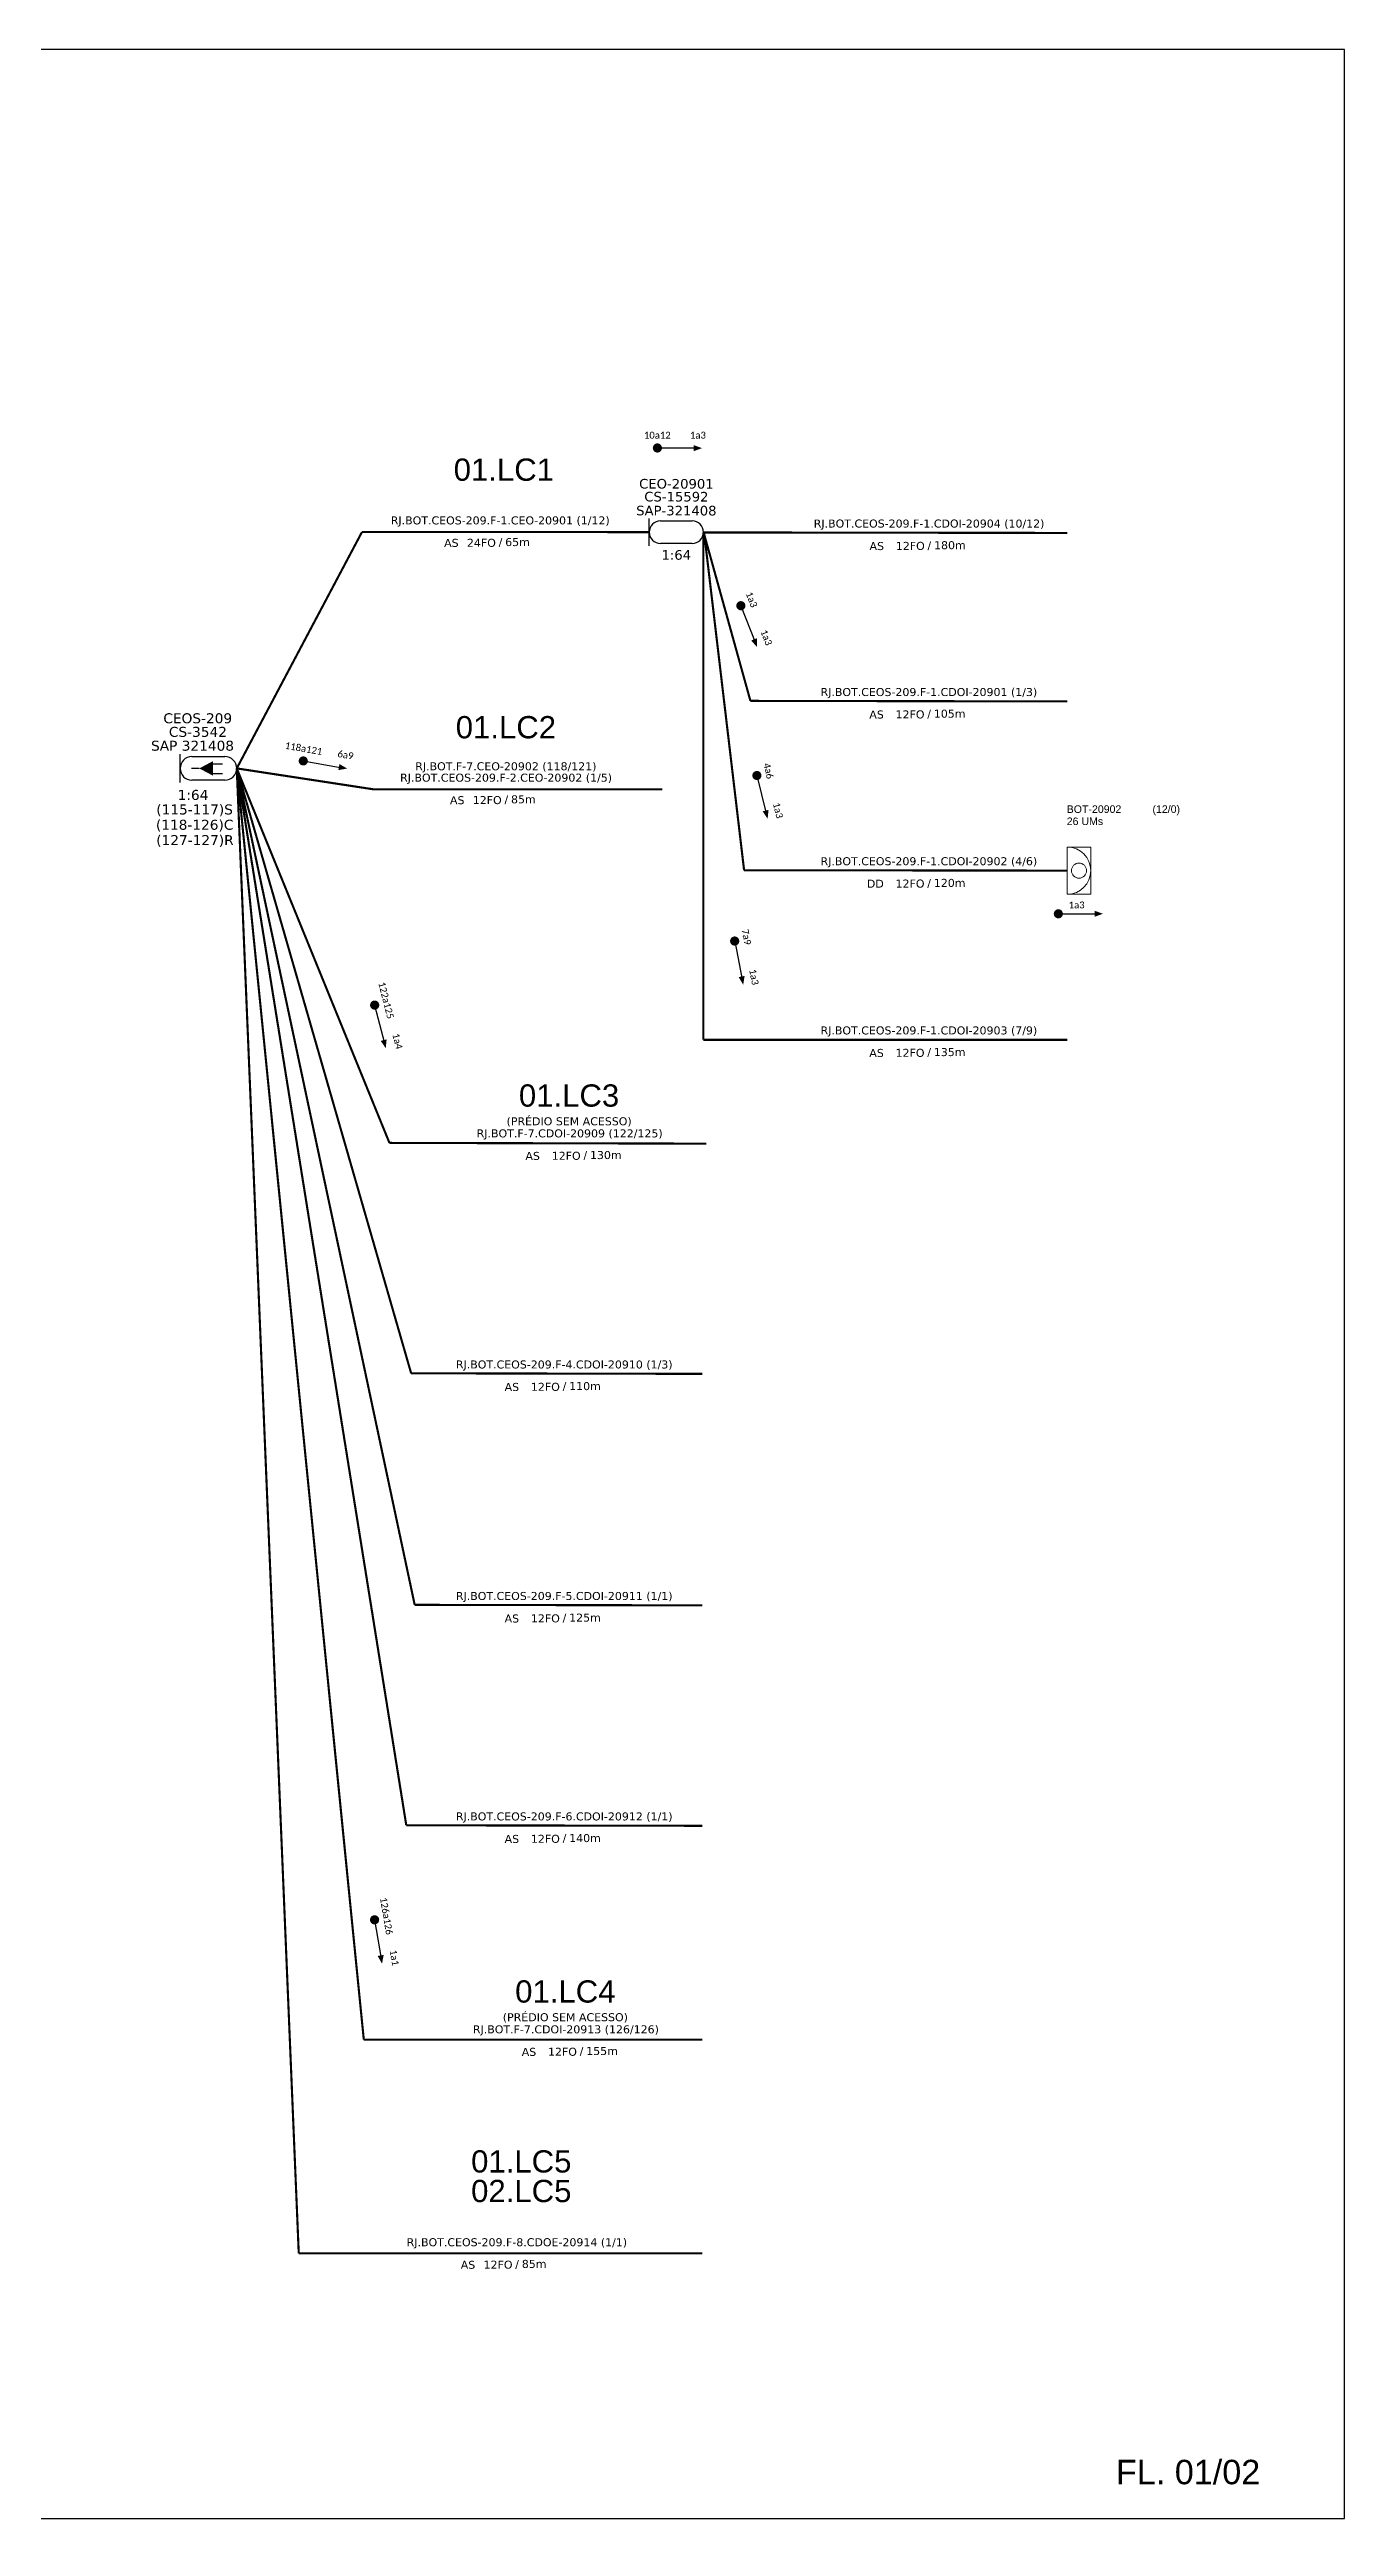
# Model space of a CAD drawing. Header units: inches. Extents: x 12897 to 14660, y 8241 to 8835.
# Drawn here: x 13424 to 13735, y 8241 to 8835 of the extents above; entities that cross this region are included whole.
import ezdxf
from ezdxf.enums import TextEntityAlignment as Align

# ---------------------------------------------------------------- set-up
doc = ezdxf.new("R2010")
doc.units = ezdxf.units.IN
doc.header["$MEASUREMENT"] = 0
doc.linetypes.add('ARILSUPP', pattern=[2.98, 1.42, -0.71, 0.14, -0.71])
for name, color, linetype, lineweight in [("20.0-LEGENDA DOS CDO'S", 1, 'Continuous', 0), ('20.1-CDO_INTERIOR', 1, 'Continuous', 0), ('40.1-ETIQUETAS', 1, 'Continuous', 20)]:
    doc.layers.add(name, color=color, linetype=linetype, lineweight=lineweight)
for name, color, linetype in [('20.4-CEOS', 1, 'Continuous'), ('CAP a instalar', 1, 'FENCELINE1'), ('LC1', 3, 'Continuous'), ('SETA', 7, 'Continuous'), ('texto', 255, 'Continuous')]:
    doc.layers.add(name, color=color, linetype=linetype)
doc.styles.add('ARIAL', font='arial.ttf')
doc.styles.add('siredit', font='verdana.ttf')
doc.linetypes.add('FENCELINE1', pattern='A,0.25,-0.1,[133,ltypeshp.shx,S=0.1,R=0,X=-0.1,Y=0],-0.1,1', length=1.45)

msp = doc.modelspace()

# ---------------------------------------------------------------- linework, layer by layer
msp.add_lwpolyline([(12896.65, 8241.02), (13735.22, 8241.02), (13735.22, 8835.02), (12896.65, 8835.02), (12896.65, 8241.02)])
at = {"const_width": 1.1}
for points in [[(13569.42, 8739.13, 1), (13570.52, 8739.13, 1)], [(13589.84, 8701.7, 1), (13590.24, 8700.67, 1)], [(13589.84, 8701.7, 1), (13590.24, 8700.67, 1)], [(13593.77, 8660.87, 1), (13594.03, 8659.81, 1)], [(13593.77, 8660.87, 1), (13594.03, 8659.81, 1)], [(13588.45, 8621.06, 1), (13588.66, 8619.98, 1)], [(13588.45, 8621.06, 1), (13588.66, 8619.98, 1)]]:
    msp.add_lwpolyline(points, format="xyb", close=True, dxfattribs=at)
at = {"color": 0, "const_width": 1.1}
for points in [[(13484.28, 8663.94, 1), (13485.36, 8663.75, 1)], [(13484.28, 8663.94, 1), (13485.36, 8663.75, 1)], [(13501.85, 8605.64, 1), (13502.12, 8604.57, 1)], [(13501.85, 8605.64, 1), (13502.12, 8604.57, 1)], [(13501.87, 8385.61, 1), (13502.06, 8384.52, 1)], [(13501.87, 8385.61, 1), (13502.06, 8384.52, 1)]]:
    msp.add_lwpolyline(points, format="xyb", close=True, dxfattribs=at)
msp.add_lwpolyline([(13665.84, 8627.07, 1.1, 1.1, 1), (13666.94, 8627.07, 1.1, 1.1, 1)], format="xyseb", close=True)
at = {"layer": '20.1-CDO_INTERIOR', "color": 1, "lineweight": 18}
msp.add_lwpolyline([(13674.19, 8631.78), (13674.19, 8643.14), (13668.51, 8643.14), (13668.51, 8631.78)], close=True, dxfattribs=at)
msp.add_circle((13671.35, 8637.46), 1.82, dxfattribs=at)
msp.add_arc((13668.51, 8637.46), 5.68, 270, 90, dxfattribs=at)
at = {"layer": '20.4-CEOS', "color": 5}
for p, q in [((13570.7, 8721.61), (13578.35, 8721.6)), ((13578.34, 8716.15), (13570.7, 8716.16))]:
    msp.add_line(p, q, dxfattribs=at)
at = {"layer": '20.4-CEOS', "color": 0}
for p, q in [((13458.03, 8664.89), (13465.98, 8664.89)), ((13465.98, 8659.22), (13458.03, 8659.22))]:
    msp.add_line(p, q, dxfattribs=at)
at = {"layer": '20.4-CEOS', "color": 5}
msp.add_lwpolyline([(13567.97, 8715.6), (13567.98, 8722.17)], dxfattribs=at)
at = {"layer": '20.4-CEOS', "color": 0}
for points in [[(13455.2, 8658.64), (13455.2, 8665.47)], [(13459.81, 8662.05), (13457.9, 8662.05)], [(13462.95, 8663.18), (13465.36, 8663.18)], [(13462.95, 8660.82), (13465.36, 8660.82)]]:
    msp.add_lwpolyline(points, dxfattribs=at)
msp.add_lwpolyline([(13459.81, 8662.05, 0, 3.5, 0), (13463.1, 8662.05, 3.5, 3.5, 0)], format="xyseb", dxfattribs=at)
at = {"layer": '20.4-CEOS', "color": 5}
for centre, start, end in [((13570.7, 8718.88), 89.92108, 269.92108), ((13578.34, 8718.87), 269.92108, 89.92108)]:
    msp.add_arc(centre, 2.72, start, end, dxfattribs=at)
at = {"layer": '20.4-CEOS', "color": 0}
for centre, start, end in [((13458.03, 8662.05), 90, 270), ((13465.98, 8662.05), 270, 90)]:
    msp.add_arc(centre, 2.83, start, end, dxfattribs=at)
at = {"layer": 'CAP a instalar', "color": 0, "linetype": 'FENCELINE1', "ltscale": 7, "const_width": 0.513}
for points in [[(13498.93, 8718.91), (13468.82, 8662.05)], [(13498.93, 8718.91), (13567.98, 8718.89)], [(13581.04, 8718.81), (13668.51, 8718.69)], [(13581.04, 8718.81), (13581.04, 8596.76)], [(13581.08, 8718.86), (13592.34, 8678.29)], [(13592.34, 8678.29), (13668.51, 8678.16)], [(13468.82, 8662.05), (13501.68, 8657.02)], [(13468.82, 8662.05), (13511.61, 8460.83)], [(13468.82, 8662.05), (13510.76, 8516.53)], [(13468.82, 8662.05), (13509.59, 8407.8)], [(13468.82, 8662.05), (13505.54, 8571.96)], [(13499.37, 8356.25), (13468.82, 8662.05)], [(13468.82, 8662.05), (13483.73, 8304.81)], [(13501.68, 8657.02), (13571.15, 8656.99)], [(13668.51, 8596.76), (13581.04, 8596.76)], [(13505.54, 8571.96), (13581.71, 8571.78)], [(13510.76, 8516.53), (13580.81, 8516.4)], [(13511.61, 8460.83), (13580.81, 8460.71)], [(13509.59, 8407.8), (13580.81, 8407.68)], [(13580.81, 8356.25), (13499.37, 8356.25)], [(13580.81, 8304.81), (13483.73, 8304.81)]]:
    msp.add_lwpolyline(points, dxfattribs=at)
at = {"layer": 'CAP a instalar', "color": 1, "linetype": 'ByBlock', "ltscale": 7, "const_width": 0.513}
for points in [[(13581.2, 8718.81), (13590.82, 8637.55)], [(13590.82, 8637.55), (13668.51, 8637.46)]]:
    msp.add_lwpolyline(points, dxfattribs=at)
at = {"layer": 'SETA'}
for points in [[(13569.97, 8739.13), (13579.43, 8739.13)], [(13590.04, 8701.19), (13593.48, 8692.38)], [(13590.04, 8701.19), (13593.48, 8692.38)], [(13593.9, 8660.34), (13596.16, 8651.16)], [(13593.9, 8660.34), (13596.16, 8651.16)], [(13666.39, 8627.07), (13675.85, 8627.07)], [(13588.56, 8620.52), (13590.35, 8611.23)], [(13588.56, 8620.52), (13590.35, 8611.23)]]:
    msp.add_lwpolyline(points, dxfattribs=at)
at = {"layer": 'SETA', "color": 0}
for points in [[(13484.82, 8663.84), (13494.13, 8662.22)], [(13484.82, 8663.84), (13494.13, 8662.22)], [(13501.98, 8605.11), (13504.32, 8595.94)], [(13501.98, 8605.11), (13504.32, 8595.94)], [(13501.97, 8385.06), (13503.53, 8375.74)], [(13501.97, 8385.06), (13503.53, 8375.74)]]:
    msp.add_lwpolyline(points, dxfattribs=at)
at = {"layer": 'SETA'}
for points in [[(13578.67, 8739.82), (13580.69, 8739.09), (13578.67, 8738.35)], [(13593.9, 8693.36), (13593.95, 8691.21), (13592.53, 8692.82)], [(13593.9, 8693.36), (13593.95, 8691.21), (13592.53, 8692.82)], [(13596.7, 8652.07), (13596.47, 8649.94), (13595.28, 8651.72)], [(13596.7, 8652.07), (13596.47, 8649.94), (13595.28, 8651.72)], [(13675.09, 8627.81), (13677.1, 8627.08), (13675.09, 8626.35)], [(13590.94, 8612.12), (13590.61, 8610), (13589.5, 8611.84)], [(13590.94, 8612.12), (13590.61, 8610), (13589.5, 8611.84)]]:
    msp.add_solid(points, dxfattribs=at)
at = {"layer": 'SETA', "color": 0}
for points in [[(13493.51, 8663.09), (13495.37, 8662.02), (13493.26, 8661.64)], [(13493.51, 8663.09), (13495.37, 8662.02), (13493.26, 8661.64)], [(13504.86, 8596.86), (13504.65, 8594.73), (13503.44, 8596.5)], [(13504.86, 8596.86), (13504.65, 8594.73), (13503.44, 8596.5)], [(13504.15, 8376.61), (13503.76, 8374.5), (13502.7, 8376.37)], [(13504.15, 8376.61), (13503.76, 8374.5), (13502.7, 8376.37)]]:
    msp.add_solid(points, dxfattribs=at)

# ---------------------------------------------------------------- texts
at = {"insert": (13670.78, 8629.19), "char_height": 1.65, "width": 27.8947, "attachment_point": 5, "style": 'ARIAL'}
msp.add_mtext('\\C7;\\fCalibri|b0|i0|c0|p34;1a3', dxfattribs=at)
at = {"layer": "20.0-LEGENDA DOS CDO'S", "color": 1, "style": 'ARIAL'}
for s, p in [('26 UMs', (13668.4, 8648.42)), ('BOT-20902', (13668.4, 8651.34)), ('(12/0)', (13689.02, 8651.34))]:
    msp.add_text(s, height=1.819, dxfattribs=at).set_placement(p)
at = {"layer": '20.4-CEOS', "color": 0, "style": 'siredit'}
for s, p in [('CEOS-209', (13459.44, 8675.31)), ('SAP 321408', (13458.19, 8668.71)), ('CS-3542', (13459.48, 8672.04)), ('1:64', (13458.3, 8656.87)), ('(118-126)C', (13458.7, 8649.69)), ('(115-117)S', (13458.68, 8653.37)), ('(127-127)R', (13458.77, 8646))]:
    msp.add_text(s, height=2.401, dxfattribs=at).set_placement(p, align=Align.TOP_CENTER)
at = {"layer": '20.4-CEOS', "color": 5, "style": 'siredit'}
for tag, text, p in [('CEO-20901', 'CEOSXXX', (13574.54, 8731.67)), ('CS-15592', 'CS-XXXX', (13574.54, 8728.57)), ('SAP-321408', 'SAP 321408', (13574.53, 8725.22)), ('1:64', '1:XX', (13574.52, 8714.56))]:
    msp.add_attdef(tag, text=text, height=2.308, rotation=359.92108, dxfattribs=at).set_placement(p, align=Align.TOP_CENTER)
at = {"layer": '40.1-ETIQUETAS', "color": 0, "style": 'siredit'}
for s, p in [('RJ.BOT.CEOS-209.F-1.CEO-20901 (1/12)', (13532.18, 8721.71)), ('RJ.BOT.CEOS-209.F-1.CDOI-20904 (10/12)', (13635.3, 8720.95)), ('RJ.BOT.CEOS-209.F-1.CDOI-20901 (1/3)', (13635.25, 8680.42)), ('RJ.BOT.CEOS-209.F-2.CEO-20902 (1/5)', (13533.58, 8659.82)), ('RJ.BOT.F-7.CEO-20902 (118/121)', (13533.53, 8662.56)), ('RJ.BOT.CEOS-209.F-1.CDOI-20903 (7/9)', (13635.25, 8599.02)), ('(PRÉDIO SEM ACESSO)', (13548.74, 8577.16)), ('RJ.BOT.F-7.CDOI-20909 (122/125)', (13548.87, 8574.25)), ('RJ.BOT.CEOS-209.F-4.CDOI-20910 (1/3)', (13547.56, 8518.66)), ('RJ.BOT.CEOS-209.F-5.CDOI-20911 (1/1)', (13547.56, 8462.97)), ('RJ.BOT.CEOS-209.F-6.CDOI-20912 (1/1)', (13547.56, 8409.94)), ('RJ.BOT.F-7.CDOI-20913 (126/126)', (13547.97, 8358.72)), ('(PRÉDIO SEM ACESSO)', (13547.84, 8361.63)), ('RJ.BOT.CEOS-209.F-8.CDOE-20914 (1/1)', (13536.18, 8307.5))]:
    msp.add_text(s, height=1.9246, dxfattribs=at).set_placement(p, align=Align.MIDDLE_CENTER)
for s, height, p in [('AS', 1.925, (13522.17, 8716.3)), ('24FO', 1.925, (13531.13, 8716.32)), ('/', 1.92, (13532.69, 8716.5)), ('12FO', 1.925, (13634.26, 8715.57)), ('/', 1.92, (13635.81, 8715.74)), ('AS ', 1.925, (13625.25, 8675.01)), ('12FO', 1.925, (13634.2, 8675.04)), ('/', 1.92, (13635.76, 8675.22)), ('AS', 1.925, (13523.57, 8654.4)), ('12FO', 1.925, (13532.53, 8654.43)), ('/', 1.92, (13534.09, 8654.61)), ('AS ', 1.925, (13625.25, 8593.6)), ('12FO', 1.925, (13634.2, 8593.63)), ('/', 1.92, (13635.76, 8593.81)), ('AS ', 1.925, (13542.56, 8568.83)), ('12FO', 1.925, (13551.52, 8568.86)), ('/', 1.92, (13553.08, 8569.04)), ('AS ', 1.925, (13537.55, 8513.25)), ('12FO', 1.925, (13546.51, 8513.28)), ('/', 1.92, (13548.07, 8513.46)), ('12FO', 1.925, (13546.51, 8457.58)), ('/', 1.92, (13548.07, 8457.76)), ('AS ', 1.925, (13537.55, 8457.55)), ('AS ', 1.925, (13537.55, 8404.52)), ('12FO', 1.925, (13546.51, 8404.55)), ('/', 1.92, (13548.07, 8404.73)), ('AS ', 1.925, (13541.67, 8353.3)), ('12FO', 1.925, (13550.62, 8353.33)), ('/', 1.92, (13552.18, 8353.51)), ('AS', 1.925, (13526.17, 8302.08)), ('12FO', 1.925, (13535.13, 8302.11)), ('/', 1.92, (13536.68, 8302.29))]:
    msp.add_text(s, height=height, dxfattribs=at).set_placement(p, align=Align.MIDDLE_RIGHT)
for s, p in [('65m', (13533.37, 8716.5)), ('180m', (13636.5, 8715.74)), ('85m', (13534.77, 8654.61)), ('130m', (13553.76, 8569.04)), ('110m', (13548.75, 8513.46)), ('125m', (13548.75, 8457.76)), ('140m', (13548.75, 8404.73)), ('155m', (13552.86, 8353.51)), ('85m', (13537.37, 8302.29))]:
    msp.add_text(s, height=1.925, dxfattribs=at).set_placement(p, align=Align.MIDDLE_LEFT)
at = {"layer": '40.1-ETIQUETAS', "color": 251, "style": 'siredit'}
msp.add_text('AS ', height=1.925, dxfattribs=at).set_placement((13625.3, 8715.54), align=Align.MIDDLE_RIGHT)
for s, p in [('105m', (13636.44, 8675.22)), ('135m', (13636.44, 8593.81))]:
    msp.add_text(s, height=1.925, dxfattribs=at).set_placement(p, align=Align.MIDDLE_LEFT)
at = {"layer": '40.1-ETIQUETAS', "color": 1, "style": 'siredit'}
msp.add_text('RJ.BOT.CEOS-209.F-1.CDOI-20902 (4/6)', height=1.9246, dxfattribs=at).set_placement((13635.25, 8639.72), align=Align.MIDDLE_CENTER)
for s, height, p in [('DD ', 1.925, (13625.25, 8634.31)), ('12FO', 1.925, (13634.2, 8634.34)), ('/', 1.92, (13635.76, 8634.51))]:
    msp.add_text(s, height=height, dxfattribs=at).set_placement(p, align=Align.MIDDLE_RIGHT)
msp.add_text('120m', height=1.925, dxfattribs=at).set_placement((13636.44, 8634.51), align=Align.MIDDLE_LEFT)
at = {"layer": 'LC1', "color": 0, "linetype": 'ARILSUPP', "style": 'ARIAL'}
msp.add_text('FL. 01/02', height=5.88, dxfattribs=at).set_placement((13697.59, 8252.22), align=Align.MIDDLE_CENTER)
at = {"layer": 'texto', "char_height": 1.65, "width": 27.8947, "attachment_point": 5}
for s, insert in [('\\C7;\\fCalibri|b0|i0|c0|p34;10a12', (13569.95, 8742.2)), ('\\C7;\\fCalibri|b0|i0|c0|p34;1a3', (13579.72, 8742.2))]:
    msp.add_mtext(s, dxfattribs=dict(at, insert=insert))
at = {"layer": 'texto', "color": 0, "char_height": 5.355, "attachment_point": 5}
for s, insert, width in [('\\fArial|b0|i0;01.LC1', (13533.05, 8733.88), 31.9082), ('\\fArial|b0|i0;01.LC2', (13533.54, 8671.92), 41.71), ('\\fArial|b0|i0|c0|p34;01.LC3', (13548.73, 8583.32), 27.0281), ('\\fArial|b0|i0|c0|p34;01.LC4', (13547.83, 8367.79), 27.0281), ('\\fArial|b0|i0;01.LC5', (13537.24, 8326.91), 41.71), ('\\fArial|b0|i0;02.LC5', (13537.24, 8319.79), 41.71)]:
    msp.add_mtext(s, dxfattribs=dict(at, insert=insert, width=width))
at = {"layer": 'texto', "char_height": 1.65, "width": 27.8947, "attachment_point": 5}
for s, insert, rotation in [('\\C7;\\fCalibri|b0|i0|c0|p34;1a3', (13592.63, 8702.65), 291.34026), ('\\C7;\\fCalibri|b0|i0|c0|p34;1a3', (13596.17, 8693.51), 291.34026), ('\\C7;\\fCalibri|b0|i0|c0|p34;4a6', (13596.67, 8661.45), 283.80081), ('\\C7;\\fCalibri|b0|i0|c0|p34;1a3', (13598.97, 8651.93), 283.80081), ('\\C7;\\fCalibri|b0|i0|c0|p34;7a9', (13591.37, 8621.49), 280.93841), ('\\C7;\\fCalibri|b0|i0|c0|p34;1a3', (13593.2, 8611.86), 280.93841)]:
    msp.add_mtext(s, dxfattribs=dict(at, insert=insert, rotation=rotation))
at = {"layer": 'texto', "color": 0, "char_height": 1.65, "width": 27.8947, "attachment_point": 5}
for s, insert, rotation in [('\\C7;\\fCalibri|b0|i0|c0|p34;118a121', (13484.91, 8666.82), 350.12097), ('\\C7;\\fCalibri|b0|i0|c0|p34;6a9', (13494.99, 8665.29), 350.12097), ('\\C7;\\fCalibri|b0|i0|c0|p34;122a125', (13504.74, 8606.25), 284.32739), ('\\C7;\\fCalibri|b0|i0|c0|p34;1a4', (13507.47, 8596.42), 284.32739), ('\\C7;\\fCalibri|b0|i0|c0|p34;126a126', (13504.81, 8385.97), 279.54111), ('\\C7;\\fCalibri|b0|i0|c0|p34;1a1', (13506.72, 8375.95), 279.54111)]:
    msp.add_mtext(s, dxfattribs=dict(at, insert=insert, rotation=rotation))

doc.saveas('drawing.dxf')
